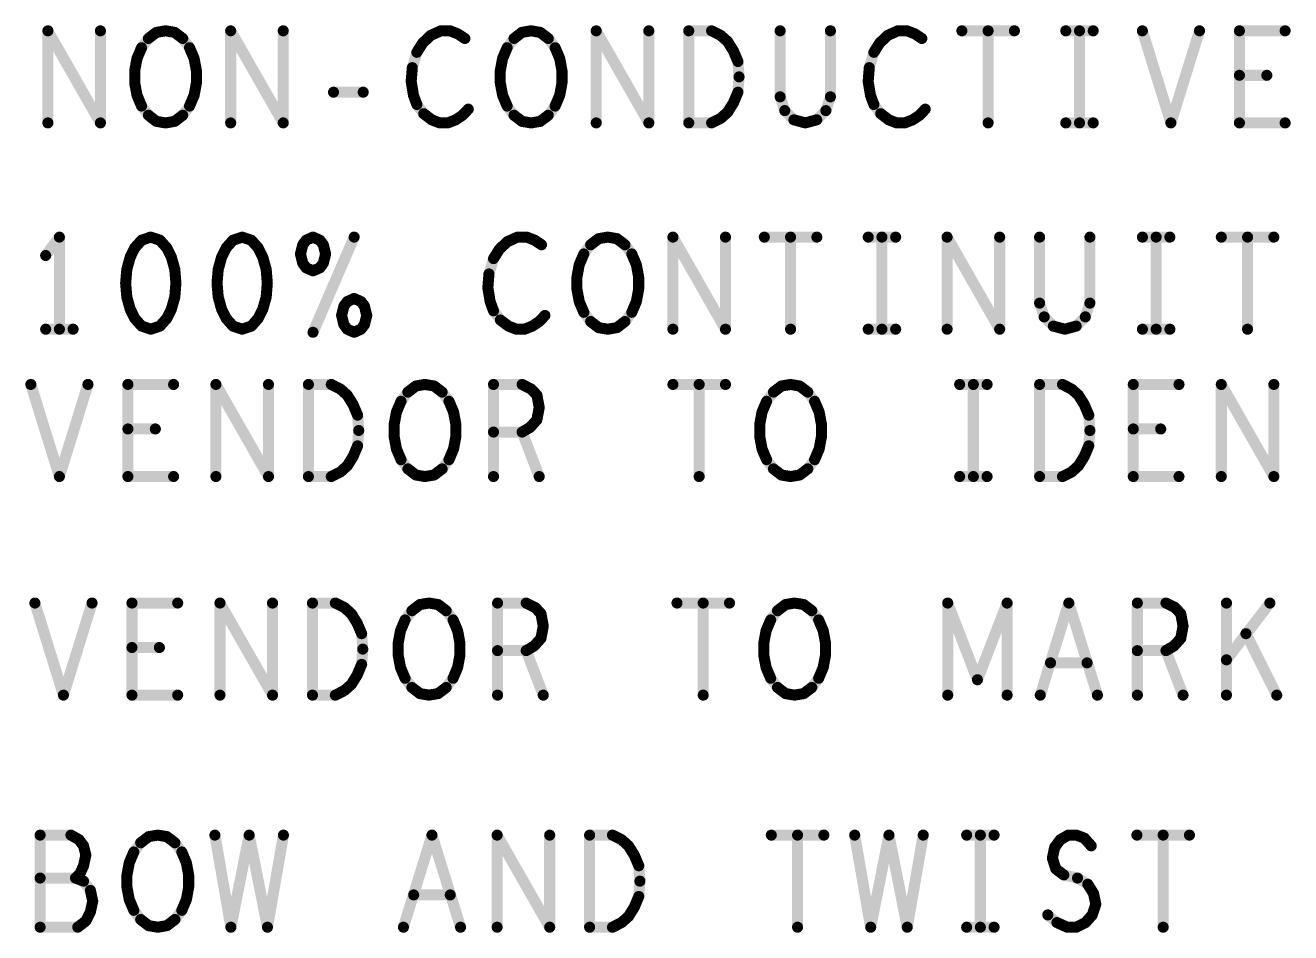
# Model space of a CAD drawing. Extents: x -14.2 to 19.9, y -5.2 to 16.9.
# Drawn here: x -11.518 to -9.802, y 12.008 to 13.239 of the extents above; entities that cross this region are included whole.
import ezdxf

# ---------------------------------------------------------------- set-up
doc = ezdxf.new("R2010")
doc.units = 0
doc.layers.get('0').update_dxf_attribs({"linetype": 'CONTINUOUS'})
doc.layers.add('FAB', color=2, linetype='CONTINUOUS')

# ---------------------------------------------------------------- blocks, each defined once
blk = doc.blocks.new('ROUND_105')
at = {"const_width": 0.0075}
blk.add_lwpolyline([(-0.00375, 0, 1), (0.00375, 0, 1)], format="xyb", close=True, dxfattribs=at)

msp = doc.modelspace()

# ---------------------------------------------------------------- linework, layer by layer
at = {"layer": 'FAB', "const_width": 0.015}
for points in [[(-11.4877, 13.1068), (-11.4877, 13.2318)], [(-11.4877, 13.2318), (-11.4164, 13.1068)], [(-11.4164, 13.1068), (-11.4164, 13.2318)], [(-11.3513, 13.2214), (-11.3405, 13.2297)], [(-11.3405, 13.2297), (-11.3281, 13.2318)], [(-11.3281, 13.2318), (-11.3157, 13.2297)], [(-11.3157, 13.2297), (-11.3048, 13.2214)], [(-11.2397, 13.1068), (-11.2397, 13.2318)], [(-11.2397, 13.2318), (-11.1684, 13.1068)], [(-11.1684, 13.1068), (-11.1684, 13.2318)], [(-10.9545, 13.2318), (-10.9685, 13.2255)], [(-10.9421, 13.2318), (-10.9545, 13.2318)], [(-10.9313, 13.2276), (-10.9421, 13.2318)], [(-10.8553, 13.2214), (-10.8445, 13.2297)], [(-10.8445, 13.2297), (-10.8321, 13.2318)], [(-10.8321, 13.2318), (-10.8197, 13.2297)], [(-10.8197, 13.2297), (-10.8088, 13.2214)], [(-10.7437, 13.1068), (-10.7437, 13.2318)], [(-10.7437, 13.2318), (-10.6724, 13.1068)], [(-10.6724, 13.1068), (-10.6724, 13.2318)], [(-10.6182, 13.1068), (-10.6182, 13.2318)], [(-10.6182, 13.2318), (-10.5872, 13.2318)], [(-10.5872, 13.2318), (-10.5748, 13.2255)], [(-10.4942, 13.2318), (-10.4942, 13.1422)], [(-10.426, 13.1422), (-10.426, 13.2318)], [(-10.3345, 13.2318), (-10.3485, 13.2255)], [(-10.3221, 13.2318), (-10.3345, 13.2318)], [(-10.3113, 13.2276), (-10.3221, 13.2318)], [(-10.2477, 13.2318), (-10.1764, 13.2318)], [(-10.2121, 13.2318), (-10.2121, 13.1068)], [(-10.1067, 13.2318), (-10.0695, 13.2318)], [(-10.0881, 13.2318), (-10.0881, 13.1068)], [(-10.0028, 13.2318), (-9.9641, 13.1068)], [(-9.9641, 13.1068), (-9.9253, 13.2318)], [(-9.8711, 13.1068), (-9.8711, 13.2318)], [(-9.8711, 13.2318), (-9.8091, 13.2318)], [(-11.3606, 13.2089), (-11.3513, 13.2214)], [(-11.3048, 13.2214), (-11.2955, 13.2089)], [(-10.9793, 13.2151), (-10.9871, 13.2026)], [(-10.9685, 13.2255), (-10.9793, 13.2151)], [(-10.922, 13.2214), (-10.9313, 13.2276)], [(-10.8646, 13.2089), (-10.8553, 13.2214)], [(-10.8088, 13.2214), (-10.7995, 13.2089)], [(-10.5748, 13.2255), (-10.5655, 13.2172)], [(-10.5655, 13.2172), (-10.5577, 13.2047)], [(-10.3593, 13.2151), (-10.3671, 13.2026)], [(-10.3485, 13.2255), (-10.3593, 13.2151)], [(-10.302, 13.2214), (-10.3113, 13.2276)], [(-11.3668, 13.1943), (-11.3606, 13.2089)], [(-11.2955, 13.2089), (-11.2893, 13.1943)], [(-10.9871, 13.2026), (-10.9933, 13.1818)], [(-10.8708, 13.1943), (-10.8646, 13.2089)], [(-10.7995, 13.2089), (-10.7933, 13.1943)], [(-10.5577, 13.2047), (-10.5515, 13.1901)], [(-10.3671, 13.2026), (-10.3733, 13.1818)], [(-11.3699, 13.1776), (-11.3668, 13.1943)], [(-11.3699, 13.161), (-11.3699, 13.1776)], [(-11.2893, 13.1943), (-11.2862, 13.1776)], [(-11.2862, 13.1776), (-11.2862, 13.161)], [(-10.9933, 13.1818), (-10.9948, 13.163)], [(-10.8739, 13.1776), (-10.8708, 13.1943)], [(-10.8739, 13.161), (-10.8739, 13.1776)], [(-10.7933, 13.1943), (-10.7902, 13.1776)], [(-10.7902, 13.1776), (-10.7902, 13.161)], [(-10.5515, 13.1901), (-10.55, 13.1693)], [(-10.3733, 13.1818), (-10.3748, 13.163)], [(-11.3668, 13.1443), (-11.3699, 13.161)], [(-11.2862, 13.161), (-11.2893, 13.1443)], [(-10.9948, 13.163), (-10.9917, 13.1443)], [(-10.8708, 13.1443), (-10.8739, 13.161)], [(-10.7902, 13.161), (-10.7933, 13.1443)], [(-10.55, 13.1693), (-10.5515, 13.1485)], [(-10.3748, 13.163), (-10.3717, 13.1443)], [(-9.8339, 13.1714), (-9.8711, 13.1714)], [(-11.3606, 13.1297), (-11.3668, 13.1443)], [(-11.2893, 13.1443), (-11.2955, 13.1297)], [(-11.1002, 13.1485), (-11.0599, 13.1485)], [(-10.9917, 13.1443), (-10.9871, 13.1318)], [(-10.8646, 13.1297), (-10.8708, 13.1443)], [(-10.7933, 13.1443), (-10.7995, 13.1297)], [(-10.5515, 13.1485), (-10.5577, 13.1339)], [(-10.3717, 13.1443), (-10.3671, 13.1318)], [(-11.3513, 13.1172), (-11.3606, 13.1297)], [(-11.2955, 13.1297), (-11.3048, 13.1172)], [(-10.9871, 13.1318), (-10.9778, 13.1193)], [(-10.8553, 13.1172), (-10.8646, 13.1297)], [(-10.7995, 13.1297), (-10.8088, 13.1172)], [(-10.5577, 13.1339), (-10.5655, 13.1214)], [(-10.4942, 13.1422), (-10.488, 13.1235)], [(-10.4322, 13.1235), (-10.426, 13.1422)], [(-10.3671, 13.1318), (-10.3578, 13.1193)], [(-11.3405, 13.1089), (-11.3513, 13.1172)], [(-11.3281, 13.1068), (-11.3405, 13.1089)], [(-11.3157, 13.1089), (-11.3281, 13.1068)], [(-11.3048, 13.1172), (-11.3157, 13.1089)], [(-10.9778, 13.1193), (-10.9669, 13.111)], [(-10.9669, 13.111), (-10.9561, 13.1068)], [(-10.9452, 13.1068), (-10.9344, 13.111)], [(-10.9344, 13.111), (-10.9251, 13.1172)], [(-10.9251, 13.1172), (-10.9173, 13.1255)], [(-10.8445, 13.1089), (-10.8553, 13.1172)], [(-10.8321, 13.1068), (-10.8445, 13.1089)], [(-10.8197, 13.1089), (-10.8321, 13.1068)], [(-10.8088, 13.1172), (-10.8197, 13.1089)], [(-10.5748, 13.113), (-10.5872, 13.1068)], [(-10.5655, 13.1214), (-10.5748, 13.113)], [(-10.488, 13.1235), (-10.4756, 13.111)], [(-10.4756, 13.111), (-10.4601, 13.1068)], [(-10.4601, 13.1068), (-10.4446, 13.111)], [(-10.4446, 13.111), (-10.4322, 13.1235)], [(-10.3578, 13.1193), (-10.3469, 13.111)], [(-10.3469, 13.111), (-10.3361, 13.1068)], [(-10.3252, 13.1068), (-10.3144, 13.111)], [(-10.3144, 13.111), (-10.3051, 13.1172)], [(-10.3051, 13.1172), (-10.2973, 13.1255)], [(-10.9561, 13.1068), (-10.9452, 13.1068)], [(-10.5872, 13.1068), (-10.6182, 13.1068)], [(-10.3361, 13.1068), (-10.3252, 13.1068)], [(-10.1067, 13.1068), (-10.0695, 13.1068)], [(-9.8091, 13.1068), (-9.8711, 13.1068)], [(-11.4721, 12.9518), (-11.4907, 12.9268)], [(-11.4721, 12.8268), (-11.4721, 12.9518)], [(-11.3698, 12.9372), (-11.376, 12.9247)], [(-11.3605, 12.9476), (-11.3698, 12.9372)], [(-11.3481, 12.9518), (-11.3605, 12.9476)], [(-11.3357, 12.9476), (-11.3481, 12.9518)], [(-11.3264, 12.9372), (-11.3357, 12.9476)], [(-11.3202, 12.9247), (-11.3264, 12.9372)], [(-11.2458, 12.9372), (-11.252, 12.9247)], [(-11.2365, 12.9476), (-11.2458, 12.9372)], [(-11.2241, 12.9518), (-11.2365, 12.9476)], [(-11.2117, 12.9476), (-11.2241, 12.9518)], [(-11.2024, 12.9372), (-11.2117, 12.9476)], [(-11.1962, 12.9247), (-11.2024, 12.9372)], [(-11.1419, 12.9414), (-11.145, 12.9289)], [(-11.1373, 12.9476), (-11.1419, 12.9414)], [(-11.128, 12.9518), (-11.1373, 12.9476)], [(-11.128, 12.8226), (-11.0722, 12.9518)], [(-11.1187, 12.9476), (-11.128, 12.9518)], [(-11.114, 12.9414), (-11.1187, 12.9476)], [(-11.1109, 12.9289), (-11.114, 12.9414)], [(-10.8645, 12.9455), (-10.8753, 12.9351)], [(-10.8505, 12.9518), (-10.8645, 12.9455)], [(-10.8381, 12.9518), (-10.8505, 12.9518)], [(-10.8273, 12.9476), (-10.8381, 12.9518)], [(-10.818, 12.9414), (-10.8273, 12.9476)], [(-10.7606, 12.9289), (-10.7513, 12.9414)], [(-10.7513, 12.9414), (-10.7405, 12.9497)], [(-10.7405, 12.9497), (-10.7281, 12.9518)], [(-10.7281, 12.9518), (-10.7157, 12.9497)], [(-10.7157, 12.9497), (-10.7048, 12.9414)], [(-10.7048, 12.9414), (-10.6955, 12.9289)], [(-10.6397, 12.8268), (-10.6397, 12.9518)], [(-10.6397, 12.9518), (-10.5684, 12.8268)], [(-10.5684, 12.8268), (-10.5684, 12.9518)], [(-10.5157, 12.9518), (-10.4444, 12.9518)], [(-10.4801, 12.9518), (-10.4801, 12.8268)], [(-10.3747, 12.9518), (-10.3375, 12.9518)], [(-10.3561, 12.9518), (-10.3561, 12.8268)], [(-10.2677, 12.8268), (-10.2677, 12.9518)], [(-10.2677, 12.9518), (-10.1964, 12.8268)], [(-10.1964, 12.8268), (-10.1964, 12.9518)], [(-10.1422, 12.9518), (-10.1422, 12.8622)], [(-10.074, 12.8622), (-10.074, 12.9518)], [(-10.0027, 12.9518), (-9.9655, 12.9518)], [(-9.9841, 12.9518), (-9.9841, 12.8268)], [(-9.8957, 12.9518), (-9.8244, 12.9518)], [(-9.8601, 12.9518), (-9.8601, 12.8268)], [(-11.376, 12.9247), (-11.3806, 12.908)], [(-11.3155, 12.908), (-11.3202, 12.9247)], [(-11.252, 12.9247), (-11.2566, 12.908)], [(-11.1915, 12.908), (-11.1962, 12.9247)], [(-11.145, 12.9289), (-11.1419, 12.9164)], [(-11.114, 12.9164), (-11.1109, 12.9289)], [(-10.8831, 12.9226), (-10.8893, 12.9018)], [(-10.8753, 12.9351), (-10.8831, 12.9226)], [(-10.7668, 12.9143), (-10.7606, 12.9289)], [(-10.6955, 12.9289), (-10.6893, 12.9143)], [(-11.3806, 12.908), (-11.3822, 12.8893)], [(-11.314, 12.8893), (-11.3155, 12.908)], [(-11.2566, 12.908), (-11.2582, 12.8893)], [(-11.19, 12.8893), (-11.1915, 12.908)], [(-11.1419, 12.9164), (-11.1373, 12.9101)], [(-11.1373, 12.9101), (-11.128, 12.906)], [(-11.128, 12.906), (-11.1187, 12.9101)], [(-11.1187, 12.9101), (-11.114, 12.9164)], [(-10.7699, 12.8976), (-10.7668, 12.9143)], [(-10.6893, 12.9143), (-10.6862, 12.8976)], [(-11.3822, 12.8893), (-11.3806, 12.8705)], [(-11.3155, 12.8705), (-11.314, 12.8893)], [(-11.2582, 12.8893), (-11.2566, 12.8705)], [(-11.1915, 12.8705), (-11.19, 12.8893)], [(-10.8893, 12.9018), (-10.8908, 12.883)], [(-10.7699, 12.881), (-10.7699, 12.8976)], [(-10.6862, 12.8976), (-10.6862, 12.881)], [(-11.3806, 12.8705), (-11.376, 12.8539)], [(-11.3202, 12.8539), (-11.3155, 12.8705)], [(-11.2566, 12.8705), (-11.252, 12.8539)], [(-11.1962, 12.8539), (-11.1915, 12.8705)], [(-11.0722, 12.8685), (-11.0815, 12.8643)], [(-11.0629, 12.8643), (-11.0722, 12.8685)], [(-10.8908, 12.883), (-10.8877, 12.8643)], [(-10.7668, 12.8643), (-10.7699, 12.881)], [(-10.6862, 12.881), (-10.6893, 12.8643)], [(-11.376, 12.8539), (-11.3698, 12.8414)], [(-11.3264, 12.8414), (-11.3202, 12.8539)], [(-11.252, 12.8539), (-11.2458, 12.8414)], [(-11.2024, 12.8414), (-11.1962, 12.8539)], [(-11.0861, 12.8581), (-11.0892, 12.8455)], [(-11.0815, 12.8643), (-11.0861, 12.8581)], [(-11.0582, 12.8581), (-11.0629, 12.8643)], [(-11.0551, 12.8455), (-11.0582, 12.8581)], [(-10.8877, 12.8643), (-10.8831, 12.8518)], [(-10.8831, 12.8518), (-10.8738, 12.8393)], [(-10.7606, 12.8497), (-10.7668, 12.8643)], [(-10.6893, 12.8643), (-10.6955, 12.8497)], [(-10.1422, 12.8622), (-10.136, 12.8435)], [(-10.0802, 12.8435), (-10.074, 12.8622)], [(-11.3698, 12.8414), (-11.3605, 12.831)], [(-11.3357, 12.831), (-11.3264, 12.8414)], [(-11.2458, 12.8414), (-11.2365, 12.831)], [(-11.2117, 12.831), (-11.2024, 12.8414)], [(-11.0892, 12.8455), (-11.0861, 12.833)], [(-11.0582, 12.833), (-11.0551, 12.8455)], [(-10.8738, 12.8393), (-10.8629, 12.831)], [(-10.8304, 12.831), (-10.8211, 12.8372)], [(-10.8211, 12.8372), (-10.8133, 12.8455)], [(-10.7513, 12.8372), (-10.7606, 12.8497)], [(-10.7405, 12.8289), (-10.7513, 12.8372)], [(-10.7048, 12.8372), (-10.7157, 12.8289)], [(-10.6955, 12.8497), (-10.7048, 12.8372)], [(-10.136, 12.8435), (-10.1236, 12.831)], [(-10.0926, 12.831), (-10.0802, 12.8435)], [(-11.4907, 12.8268), (-11.4535, 12.8268)], [(-11.3605, 12.831), (-11.3481, 12.8268)], [(-11.3481, 12.8268), (-11.3357, 12.831)], [(-11.2365, 12.831), (-11.2241, 12.8268)], [(-11.2241, 12.8268), (-11.2117, 12.831)], [(-11.0861, 12.833), (-11.0815, 12.8268)], [(-11.0815, 12.8268), (-11.0722, 12.8226)], [(-11.0722, 12.8226), (-11.0629, 12.8268)], [(-11.0629, 12.8268), (-11.0582, 12.833)], [(-10.8629, 12.831), (-10.8521, 12.8268)], [(-10.8521, 12.8268), (-10.8412, 12.8268)], [(-10.8412, 12.8268), (-10.8304, 12.831)], [(-10.7281, 12.8268), (-10.7405, 12.8289)], [(-10.7157, 12.8289), (-10.7281, 12.8268)], [(-10.3747, 12.8268), (-10.3375, 12.8268)], [(-10.1236, 12.831), (-10.1081, 12.8268)], [(-10.1081, 12.8268), (-10.0926, 12.831)], [(-10.0027, 12.8268), (-9.9655, 12.8268)], [(-11.5108, 12.7518), (-11.4721, 12.6268)], [(-11.4721, 12.6268), (-11.4333, 12.7518)], [(-11.3791, 12.6268), (-11.3791, 12.7518)], [(-11.3791, 12.7518), (-11.3171, 12.7518)], [(-11.2597, 12.6268), (-11.2597, 12.7518)], [(-11.2597, 12.7518), (-11.1884, 12.6268)], [(-11.1884, 12.6268), (-11.1884, 12.7518)], [(-11.1342, 12.6268), (-11.1342, 12.7518)], [(-11.1342, 12.7518), (-11.1032, 12.7518)], [(-11.1032, 12.7518), (-11.0908, 12.7455)], [(-10.9993, 12.7414), (-10.9885, 12.7497)], [(-10.9885, 12.7497), (-10.9761, 12.7518)], [(-10.9761, 12.7518), (-10.9637, 12.7497)], [(-10.9637, 12.7497), (-10.9528, 12.7414)], [(-10.8831, 12.6268), (-10.8831, 12.7518)], [(-10.8831, 12.7518), (-10.8443, 12.7518)], [(-10.8443, 12.7518), (-10.8319, 12.7455)], [(-10.6397, 12.7518), (-10.5684, 12.7518)], [(-10.6041, 12.7518), (-10.6041, 12.6268)], [(-10.5033, 12.7414), (-10.4925, 12.7497)], [(-10.4925, 12.7497), (-10.4801, 12.7518)], [(-10.4801, 12.7518), (-10.4677, 12.7497)], [(-10.4677, 12.7497), (-10.4568, 12.7414)], [(-10.2507, 12.7518), (-10.2135, 12.7518)], [(-10.2321, 12.7518), (-10.2321, 12.6268)], [(-10.1422, 12.6268), (-10.1422, 12.7518)], [(-10.1422, 12.7518), (-10.1112, 12.7518)], [(-10.1112, 12.7518), (-10.0988, 12.7455)], [(-10.0151, 12.6268), (-10.0151, 12.7518)], [(-10.0151, 12.7518), (-9.9531, 12.7518)], [(-9.8957, 12.6268), (-9.8957, 12.7518)], [(-9.8957, 12.7518), (-9.8244, 12.6268)], [(-9.8244, 12.6268), (-9.8244, 12.7518)], [(-11.0908, 12.7455), (-11.0815, 12.7372)], [(-11.0815, 12.7372), (-11.0737, 12.7247)], [(-11.0086, 12.7289), (-10.9993, 12.7414)], [(-10.9528, 12.7414), (-10.9435, 12.7289)], [(-10.8319, 12.7455), (-10.8242, 12.7372)], [(-10.8242, 12.7372), (-10.8211, 12.7205)], [(-10.5126, 12.7289), (-10.5033, 12.7414)], [(-10.4568, 12.7414), (-10.4475, 12.7289)], [(-10.0988, 12.7455), (-10.0895, 12.7372)], [(-10.0895, 12.7372), (-10.0817, 12.7247)], [(-11.0737, 12.7247), (-11.0675, 12.7101)], [(-11.0179, 12.6976), (-11.0148, 12.7143)], [(-11.0148, 12.7143), (-11.0086, 12.7289)], [(-10.9435, 12.7289), (-10.9373, 12.7143)], [(-10.9373, 12.7143), (-10.9342, 12.6976)], [(-10.8211, 12.7205), (-10.8242, 12.7039)], [(-10.5219, 12.6976), (-10.5188, 12.7143)], [(-10.5188, 12.7143), (-10.5126, 12.7289)], [(-10.4475, 12.7289), (-10.4413, 12.7143)], [(-10.4413, 12.7143), (-10.4382, 12.6976)], [(-10.0817, 12.7247), (-10.0755, 12.7101)], [(-11.0675, 12.7101), (-11.066, 12.6893)], [(-11.0179, 12.681), (-11.0179, 12.6976)], [(-10.9342, 12.6976), (-10.9342, 12.681)], [(-10.8242, 12.7039), (-10.8335, 12.6935)], [(-10.5219, 12.681), (-10.5219, 12.6976)], [(-10.4382, 12.6976), (-10.4382, 12.681)], [(-10.0755, 12.7101), (-10.074, 12.6893)], [(-11.3419, 12.6914), (-11.3791, 12.6914)], [(-11.066, 12.6893), (-11.0675, 12.6685)], [(-11.0148, 12.6643), (-11.0179, 12.681)], [(-10.9342, 12.681), (-10.9373, 12.6643)], [(-10.8443, 12.6872), (-10.8831, 12.6872)], [(-10.8335, 12.6935), (-10.8443, 12.6872)], [(-10.8443, 12.6872), (-10.8211, 12.6268)], [(-10.5188, 12.6643), (-10.5219, 12.681)], [(-10.4382, 12.681), (-10.4413, 12.6643)], [(-10.074, 12.6893), (-10.0755, 12.6685)], [(-9.9779, 12.6914), (-10.0151, 12.6914)], [(-11.0675, 12.6685), (-11.0737, 12.6539)], [(-11.0086, 12.6497), (-11.0148, 12.6643)], [(-10.9373, 12.6643), (-10.9435, 12.6497)], [(-10.5126, 12.6497), (-10.5188, 12.6643)], [(-10.4413, 12.6643), (-10.4475, 12.6497)], [(-10.0755, 12.6685), (-10.0817, 12.6539)], [(-11.0737, 12.6539), (-11.0815, 12.6414)], [(-10.9993, 12.6372), (-11.0086, 12.6497)], [(-10.9435, 12.6497), (-10.9528, 12.6372)], [(-10.5033, 12.6372), (-10.5126, 12.6497)], [(-10.4475, 12.6497), (-10.4568, 12.6372)], [(-10.0817, 12.6539), (-10.0895, 12.6414)], [(-11.0908, 12.633), (-11.1032, 12.6268)], [(-11.0815, 12.6414), (-11.0908, 12.633)], [(-10.9885, 12.6289), (-10.9993, 12.6372)], [(-10.9761, 12.6268), (-10.9885, 12.6289)], [(-10.9637, 12.6289), (-10.9761, 12.6268)], [(-10.9528, 12.6372), (-10.9637, 12.6289)], [(-10.4925, 12.6289), (-10.5033, 12.6372)], [(-10.4801, 12.6268), (-10.4925, 12.6289)], [(-10.4677, 12.6289), (-10.4801, 12.6268)], [(-10.4568, 12.6372), (-10.4677, 12.6289)], [(-10.0988, 12.633), (-10.1112, 12.6268)], [(-10.0895, 12.6414), (-10.0988, 12.633)], [(-11.3171, 12.6268), (-11.3791, 12.6268)], [(-11.1032, 12.6268), (-11.1342, 12.6268)], [(-10.2507, 12.6268), (-10.2135, 12.6268)], [(-10.1112, 12.6268), (-10.1422, 12.6268)], [(-9.9531, 12.6268), (-10.0151, 12.6268)], [(-11.5053, 12.4551), (-11.4666, 12.3301)], [(-11.4666, 12.3301), (-11.4278, 12.4551)], [(-11.3736, 12.3301), (-11.3736, 12.4551)], [(-11.3736, 12.4551), (-11.3116, 12.4551)], [(-11.2542, 12.3301), (-11.2542, 12.4551)], [(-11.2542, 12.4551), (-11.1829, 12.3301)], [(-11.1829, 12.3301), (-11.1829, 12.4551)], [(-11.1287, 12.3301), (-11.1287, 12.4551)], [(-11.1287, 12.4551), (-11.0977, 12.4551)], [(-11.0977, 12.4551), (-11.0853, 12.4489)], [(-11.0853, 12.4489), (-11.076, 12.4405)], [(-11.076, 12.4405), (-11.0682, 12.428)], [(-11.0031, 12.4322), (-10.9938, 12.4447)], [(-10.9938, 12.4447), (-10.983, 12.453)], [(-10.983, 12.453), (-10.9706, 12.4551)], [(-10.9706, 12.4551), (-10.9582, 12.453)], [(-10.9582, 12.453), (-10.9473, 12.4447)], [(-10.9473, 12.4447), (-10.938, 12.4322)], [(-10.8776, 12.3301), (-10.8776, 12.4551)], [(-10.8776, 12.4551), (-10.8388, 12.4551)], [(-10.8388, 12.4551), (-10.8264, 12.4489)], [(-10.8264, 12.4489), (-10.8187, 12.4405)], [(-10.8187, 12.4405), (-10.8156, 12.4239)], [(-10.6342, 12.4551), (-10.5629, 12.4551)], [(-10.5986, 12.4551), (-10.5986, 12.3301)], [(-10.5071, 12.4322), (-10.4978, 12.4447)], [(-10.4978, 12.4447), (-10.487, 12.453)], [(-10.487, 12.453), (-10.4746, 12.4551)], [(-10.4746, 12.4551), (-10.4622, 12.453)], [(-10.4622, 12.453), (-10.4513, 12.4447)], [(-10.4513, 12.4447), (-10.442, 12.4322)], [(-10.2669, 12.3301), (-10.2669, 12.4551)], [(-10.2669, 12.4551), (-10.2266, 12.351)], [(-10.2266, 12.351), (-10.1863, 12.4551)], [(-10.1863, 12.4551), (-10.1863, 12.3301)], [(-10.1413, 12.3301), (-10.1026, 12.4551)], [(-10.1026, 12.4551), (-10.0638, 12.3301)], [(-10.0096, 12.3301), (-10.0096, 12.4551)], [(-10.0096, 12.4551), (-9.9708, 12.4551)], [(-9.9708, 12.4551), (-9.9584, 12.4489)], [(-9.9584, 12.4489), (-9.9507, 12.4405)], [(-9.9507, 12.4405), (-9.9476, 12.4239)], [(-9.8887, 12.3301), (-9.8887, 12.4551)], [(-9.8298, 12.4551), (-9.8887, 12.378)], [(-11.0682, 12.428), (-11.062, 12.4135)], [(-11.0093, 12.4176), (-11.0031, 12.4322)], [(-10.938, 12.4322), (-10.9318, 12.4176)], [(-10.8156, 12.4239), (-10.8187, 12.4072)], [(-10.5133, 12.4176), (-10.5071, 12.4322)], [(-10.442, 12.4322), (-10.4358, 12.4176)], [(-9.9476, 12.4239), (-9.9507, 12.4072)], [(-11.062, 12.4135), (-11.0605, 12.3926)], [(-11.0124, 12.401), (-11.0093, 12.4176)], [(-10.9318, 12.4176), (-10.9287, 12.401)], [(-10.8187, 12.4072), (-10.828, 12.3968)], [(-10.5164, 12.401), (-10.5133, 12.4176)], [(-10.4358, 12.4176), (-10.4327, 12.401)], [(-9.9507, 12.4072), (-9.96, 12.3968)], [(-9.8205, 12.3301), (-9.8623, 12.4135)], [(-11.3364, 12.3947), (-11.3736, 12.3947)], [(-11.0605, 12.3926), (-11.062, 12.3718)], [(-11.0124, 12.3843), (-11.0124, 12.401)], [(-10.9287, 12.401), (-10.9287, 12.3843)], [(-10.8388, 12.3905), (-10.8776, 12.3905)], [(-10.828, 12.3968), (-10.8388, 12.3905)], [(-10.8388, 12.3905), (-10.8156, 12.3301)], [(-10.5164, 12.3843), (-10.5164, 12.401)], [(-10.4327, 12.401), (-10.4327, 12.3843)], [(-9.9708, 12.3905), (-10.0096, 12.3905)], [(-9.96, 12.3968), (-9.9708, 12.3905)], [(-9.9708, 12.3905), (-9.9476, 12.3301)], [(-11.062, 12.3718), (-11.0682, 12.3572)], [(-11.0093, 12.3676), (-11.0124, 12.3843)], [(-10.9287, 12.3843), (-10.9318, 12.3676)], [(-10.5133, 12.3676), (-10.5164, 12.3843)], [(-10.4327, 12.3843), (-10.4358, 12.3676)], [(-10.0778, 12.3739), (-10.1274, 12.3739)], [(-11.0682, 12.3572), (-11.076, 12.3447)], [(-11.0031, 12.353), (-11.0093, 12.3676)], [(-10.9318, 12.3676), (-10.938, 12.353)], [(-10.5071, 12.353), (-10.5133, 12.3676)], [(-10.4358, 12.3676), (-10.442, 12.353)], [(-11.0853, 12.3364), (-11.0977, 12.3301)], [(-11.076, 12.3447), (-11.0853, 12.3364)], [(-10.9938, 12.3405), (-11.0031, 12.353)], [(-10.983, 12.3322), (-10.9938, 12.3405)], [(-10.9473, 12.3405), (-10.9582, 12.3322)], [(-10.938, 12.353), (-10.9473, 12.3405)], [(-10.4978, 12.3405), (-10.5071, 12.353)], [(-10.487, 12.3322), (-10.4978, 12.3405)], [(-10.4513, 12.3405), (-10.4622, 12.3322)], [(-10.442, 12.353), (-10.4513, 12.3405)], [(-11.3116, 12.3301), (-11.3736, 12.3301)], [(-11.0977, 12.3301), (-11.1287, 12.3301)], [(-10.9706, 12.3301), (-10.983, 12.3322)], [(-10.9582, 12.3322), (-10.9706, 12.3301)], [(-10.4746, 12.3301), (-10.487, 12.3322)], [(-10.4622, 12.3322), (-10.4746, 12.3301)], [(-11.4564, 12.1401), (-11.4982, 12.1401)], [(-11.4982, 12.1401), (-11.4982, 12.0151)], [(-11.4455, 12.1339), (-11.4564, 12.1401)], [(-11.4393, 12.1255), (-11.4455, 12.1339)], [(-11.3618, 12.1297), (-11.351, 12.138)], [(-11.351, 12.138), (-11.3386, 12.1401)], [(-11.3386, 12.1401), (-11.3262, 12.138)], [(-11.3262, 12.138), (-11.3153, 12.1297)], [(-11.2611, 12.1401), (-11.2394, 12.0151)], [(-11.2394, 12.0151), (-11.2146, 12.1401)], [(-11.2146, 12.1401), (-11.1898, 12.0151)], [(-11.1898, 12.0151), (-11.1681, 12.1401)], [(-11.0053, 12.0151), (-10.9666, 12.1401)], [(-10.9666, 12.1401), (-10.9278, 12.0151)], [(-10.8782, 12.0151), (-10.8782, 12.1401)], [(-10.8782, 12.1401), (-10.8069, 12.0151)], [(-10.8069, 12.0151), (-10.8069, 12.1401)], [(-10.7527, 12.0151), (-10.7527, 12.1401)], [(-10.7527, 12.1401), (-10.7217, 12.1401)], [(-10.7217, 12.1401), (-10.7093, 12.1339)], [(-10.7093, 12.1339), (-10.7, 12.1255)], [(-10.5062, 12.1401), (-10.4349, 12.1401)], [(-10.4706, 12.1401), (-10.4706, 12.0151)], [(-10.3931, 12.1401), (-10.3714, 12.0151)], [(-10.3714, 12.0151), (-10.3466, 12.1401)], [(-10.3466, 12.1401), (-10.3218, 12.0151)], [(-10.3218, 12.0151), (-10.3001, 12.1401)], [(-10.2412, 12.1401), (-10.204, 12.1401)], [(-10.2226, 12.1401), (-10.2226, 12.0151)], [(-10.1218, 12.1235), (-10.1141, 12.1339)], [(-10.1141, 12.1339), (-10.1032, 12.1401)], [(-10.1032, 12.1401), (-10.0924, 12.1401)], [(-10.0924, 12.1401), (-10.0815, 12.136)], [(-10.0815, 12.136), (-10.0722, 12.1255)], [(-10.0102, 12.1401), (-9.9389, 12.1401)], [(-9.9746, 12.1401), (-9.9746, 12.0151)], [(-11.4362, 12.113), (-11.4393, 12.1255)], [(-11.4393, 12.0985), (-11.4362, 12.113)], [(-11.3773, 12.1026), (-11.3711, 12.1172)], [(-11.3711, 12.1172), (-11.3618, 12.1297)], [(-11.3153, 12.1297), (-11.306, 12.1172)], [(-11.306, 12.1172), (-11.2998, 12.1026)], [(-10.7, 12.1255), (-10.6922, 12.113)], [(-10.6922, 12.113), (-10.686, 12.0985)], [(-10.1249, 12.1089), (-10.1218, 12.1235)], [(-11.444, 12.088), (-11.4393, 12.0985)], [(-11.3804, 12.086), (-11.3773, 12.1026)], [(-11.2998, 12.1026), (-11.2967, 12.086)], [(-10.686, 12.0985), (-10.6845, 12.0776)], [(-10.1203, 12.0943), (-10.1249, 12.1089)], [(-11.4502, 12.0818), (-11.4982, 12.0818)], [(-11.4502, 12.0818), (-11.444, 12.088)], [(-11.4393, 12.0776), (-11.4502, 12.0818)], [(-11.3804, 12.0693), (-11.3804, 12.086)], [(-11.2967, 12.086), (-11.2967, 12.0693)], [(-10.1094, 12.086), (-10.1203, 12.0943)], [(-10.0908, 12.0818), (-10.1094, 12.086)], [(-10.0769, 12.0735), (-10.0908, 12.0818)], [(-11.43, 12.0651), (-11.4393, 12.0776)], [(-11.4269, 12.0505), (-11.43, 12.0651)], [(-11.3773, 12.0526), (-11.3804, 12.0693)], [(-11.2967, 12.0693), (-11.2998, 12.0526)], [(-10.6845, 12.0776), (-10.686, 12.0568)], [(-10.0691, 12.061), (-10.0769, 12.0735)], [(-11.43, 12.036), (-11.4269, 12.0505)], [(-11.3711, 12.038), (-11.3773, 12.0526)], [(-11.2998, 12.0526), (-11.306, 12.038)], [(-10.9418, 12.0589), (-10.9914, 12.0589)], [(-10.686, 12.0568), (-10.6922, 12.0422)], [(-10.0707, 12.0318), (-10.066, 12.0464)], [(-10.066, 12.0464), (-10.0691, 12.061)], [(-11.4362, 12.0235), (-11.43, 12.036)], [(-11.3618, 12.0255), (-11.3711, 12.038)], [(-11.306, 12.038), (-11.3153, 12.0255)], [(-10.7, 12.0297), (-10.7093, 12.0214)], [(-10.6922, 12.0422), (-10.7, 12.0297)], [(-10.1311, 12.0318), (-10.1187, 12.0214)], [(-10.08, 12.0214), (-10.0707, 12.0318)], [(-11.4982, 12.0151), (-11.4471, 12.0151)], [(-11.4471, 12.0151), (-11.4362, 12.0235)], [(-11.351, 12.0172), (-11.3618, 12.0255)], [(-11.3386, 12.0151), (-11.351, 12.0172)], [(-11.3262, 12.0172), (-11.3386, 12.0151)], [(-11.3153, 12.0255), (-11.3262, 12.0172)], [(-10.7217, 12.0151), (-10.7527, 12.0151)], [(-10.7093, 12.0214), (-10.7217, 12.0151)], [(-10.2412, 12.0151), (-10.204, 12.0151)], [(-10.1187, 12.0214), (-10.1048, 12.0151)], [(-10.1048, 12.0151), (-10.0924, 12.0151)], [(-10.0924, 12.0151), (-10.08, 12.0214)]]:
    msp.add_lwpolyline(points, dxfattribs=at)

# ---------------------------------------------------------------- block references
at = {"layer": 'FAB'}
for p in [(-11.4877, 13.2318), (-11.4877, 13.2318), (-11.4164, 13.2318), (-11.3405, 13.2297), (-11.3405, 13.2297), (-11.3281, 13.2318), (-11.3281, 13.2318), (-11.3157, 13.2297), (-11.3157, 13.2297), (-11.2397, 13.2318), (-11.2397, 13.2318), (-11.1684, 13.2318), (-10.9545, 13.2318), (-10.9545, 13.2318), (-10.9421, 13.2318), (-10.9421, 13.2318), (-10.8445, 13.2297), (-10.8445, 13.2297), (-10.8321, 13.2318), (-10.8321, 13.2318), (-10.8197, 13.2297), (-10.8197, 13.2297), (-10.7437, 13.2318), (-10.7437, 13.2318), (-10.6724, 13.2318), (-10.6182, 13.2318), (-10.6182, 13.2318), (-10.5872, 13.2318), (-10.5872, 13.2318), (-10.4942, 13.2318), (-10.426, 13.2318), (-10.3345, 13.2318), (-10.3345, 13.2318), (-10.3221, 13.2318), (-10.3221, 13.2318), (-10.2477, 13.2318), (-10.2121, 13.2318), (-10.1764, 13.2318), (-10.1067, 13.2318), (-10.0881, 13.2318), (-10.0695, 13.2318), (-10.0028, 13.2318), (-9.9253, 13.2318), (-9.8711, 13.2318), (-9.8711, 13.2318), (-9.8091, 13.2318), (-11.3513, 13.2214), (-11.3513, 13.2214), (-11.3048, 13.2214), (-11.3048, 13.2214), (-10.9793, 13.2151), (-10.9793, 13.2151), (-10.9685, 13.2255), (-10.9685, 13.2255), (-10.9313, 13.2276), (-10.9313, 13.2276), (-10.922, 13.2214), (-10.8553, 13.2214), (-10.8553, 13.2214), (-10.8088, 13.2214), (-10.8088, 13.2214), (-10.5748, 13.2255), (-10.5748, 13.2255), (-10.5655, 13.2172), (-10.5655, 13.2172), (-10.3593, 13.2151), (-10.3593, 13.2151), (-10.3485, 13.2255), (-10.3485, 13.2255), (-10.3113, 13.2276), (-10.3113, 13.2276), (-10.302, 13.2214), (-11.3606, 13.2089), (-11.3606, 13.2089), (-11.2955, 13.2089), (-11.2955, 13.2089), (-10.9871, 13.2026), (-10.9871, 13.2026), (-10.8646, 13.2089), (-10.8646, 13.2089), (-10.7995, 13.2089), (-10.7995, 13.2089), (-10.5577, 13.2047), (-10.5577, 13.2047), (-10.3671, 13.2026), (-10.3671, 13.2026), (-11.3699, 13.1776), (-11.3699, 13.1776), (-11.3668, 13.1943), (-11.3668, 13.1943), (-11.2893, 13.1943), (-11.2893, 13.1943), (-11.2862, 13.1776), (-11.2862, 13.1776), (-10.9933, 13.1818), (-10.9933, 13.1818), (-10.8739, 13.1776), (-10.8739, 13.1776), (-10.8708, 13.1943), (-10.8708, 13.1943), (-10.7933, 13.1943), (-10.7933, 13.1943), (-10.7902, 13.1776), (-10.7902, 13.1776), (-10.5515, 13.1901), (-10.5515, 13.1901), (-10.3733, 13.1818), (-10.3733, 13.1818), (-11.3699, 13.161), (-11.3699, 13.161), (-11.2862, 13.161), (-11.2862, 13.161), (-10.9948, 13.163), (-10.9948, 13.163), (-10.8739, 13.161), (-10.8739, 13.161), (-10.7902, 13.161), (-10.7902, 13.161), (-10.55, 13.1693), (-10.55, 13.1693), (-10.3748, 13.163), (-10.3748, 13.163), (-9.8711, 13.1714), (-9.8339, 13.1714), (-11.3668, 13.1443), (-11.3668, 13.1443), (-11.2893, 13.1443), (-11.2893, 13.1443), (-11.1002, 13.1485), (-11.0599, 13.1485), (-10.9917, 13.1443), (-10.9917, 13.1443), (-10.8708, 13.1443), (-10.8708, 13.1443), (-10.7933, 13.1443), (-10.7933, 13.1443), (-10.5515, 13.1485), (-10.5515, 13.1485), (-10.3717, 13.1443), (-10.3717, 13.1443), (-11.3606, 13.1297), (-11.3606, 13.1297), (-11.2955, 13.1297), (-11.2955, 13.1297), (-10.9871, 13.1318), (-10.9871, 13.1318), (-10.8646, 13.1297), (-10.8646, 13.1297), (-10.7995, 13.1297), (-10.7995, 13.1297), (-10.5577, 13.1339), (-10.5577, 13.1339), (-10.4942, 13.1422), (-10.4942, 13.1422), (-10.426, 13.1422), (-10.426, 13.1422), (-10.3671, 13.1318), (-10.3671, 13.1318), (-11.3513, 13.1172), (-11.3513, 13.1172), (-11.3405, 13.1089), (-11.3405, 13.1089), (-11.3157, 13.1089), (-11.3157, 13.1089), (-11.3048, 13.1172), (-11.3048, 13.1172), (-10.9778, 13.1193), (-10.9778, 13.1193), (-10.9669, 13.111), (-10.9669, 13.111), (-10.9344, 13.111), (-10.9344, 13.111), (-10.9251, 13.1172), (-10.9251, 13.1172), (-10.9173, 13.1255), (-10.8553, 13.1172), (-10.8553, 13.1172), (-10.8445, 13.1089), (-10.8445, 13.1089), (-10.8197, 13.1089), (-10.8197, 13.1089), (-10.8088, 13.1172), (-10.8088, 13.1172), (-10.5748, 13.113), (-10.5748, 13.113), (-10.5655, 13.1214), (-10.5655, 13.1214), (-10.488, 13.1235), (-10.488, 13.1235), (-10.4756, 13.111), (-10.4756, 13.111), (-10.4446, 13.111), (-10.4446, 13.111), (-10.4322, 13.1235), (-10.4322, 13.1235), (-10.3578, 13.1193), (-10.3578, 13.1193), (-10.3469, 13.111), (-10.3469, 13.111), (-10.3144, 13.111), (-10.3144, 13.111), (-10.3051, 13.1172), (-10.3051, 13.1172), (-10.2973, 13.1255), (-11.4877, 13.1068), (-11.4164, 13.1068), (-11.4164, 13.1068), (-11.3281, 13.1068), (-11.3281, 13.1068), (-11.2397, 13.1068), (-11.1684, 13.1068), (-11.1684, 13.1068), (-10.9561, 13.1068), (-10.9561, 13.1068), (-10.9452, 13.1068), (-10.9452, 13.1068), (-10.8321, 13.1068), (-10.8321, 13.1068), (-10.7437, 13.1068), (-10.6724, 13.1068), (-10.6724, 13.1068), (-10.6182, 13.1068), (-10.6182, 13.1068), (-10.5872, 13.1068), (-10.5872, 13.1068), (-10.4601, 13.1068), (-10.4601, 13.1068), (-10.3361, 13.1068), (-10.3361, 13.1068), (-10.3252, 13.1068), (-10.3252, 13.1068), (-10.2121, 13.1068), (-10.1067, 13.1068), (-10.0881, 13.1068), (-10.0695, 13.1068), (-9.9641, 13.1068), (-9.9641, 13.1068), (-9.8711, 13.1068), (-9.8711, 13.1068), (-9.8091, 13.1068), (-11.4721, 12.9518), (-11.4721, 12.9518), (-11.3698, 12.9372), (-11.3698, 12.9372), (-11.3605, 12.9476), (-11.3605, 12.9476), (-11.3481, 12.9518), (-11.3481, 12.9518), (-11.3357, 12.9476), (-11.3357, 12.9476), (-11.3264, 12.9372), (-11.3264, 12.9372), (-11.2458, 12.9372), (-11.2458, 12.9372), (-11.2365, 12.9476), (-11.2365, 12.9476), (-11.2241, 12.9518), (-11.2241, 12.9518), (-11.2117, 12.9476), (-11.2117, 12.9476), (-11.2024, 12.9372), (-11.2024, 12.9372), (-11.1419, 12.9414), (-11.1419, 12.9414), (-11.1373, 12.9476), (-11.1373, 12.9476), (-11.128, 12.9518), (-11.128, 12.9518), (-11.1187, 12.9476), (-11.1187, 12.9476), (-11.114, 12.9414), (-11.114, 12.9414), (-11.0722, 12.9518), (-10.8645, 12.9455), (-10.8645, 12.9455), (-10.8505, 12.9518), (-10.8505, 12.9518), (-10.8381, 12.9518), (-10.8381, 12.9518), (-10.8273, 12.9476), (-10.8273, 12.9476), (-10.818, 12.9414), (-10.7513, 12.9414), (-10.7513, 12.9414), (-10.7405, 12.9497), (-10.7405, 12.9497), (-10.7281, 12.9518), (-10.7281, 12.9518), (-10.7157, 12.9497), (-10.7157, 12.9497), (-10.7048, 12.9414), (-10.7048, 12.9414), (-10.6397, 12.9518), (-10.6397, 12.9518), (-10.5684, 12.9518), (-10.5157, 12.9518), (-10.4801, 12.9518), (-10.4444, 12.9518), (-10.3747, 12.9518), (-10.3561, 12.9518), (-10.3375, 12.9518), (-10.2677, 12.9518), (-10.2677, 12.9518), (-10.1964, 12.9518), (-10.1422, 12.9518), (-10.074, 12.9518), (-10.0027, 12.9518), (-9.9841, 12.9518), (-9.9655, 12.9518), (-9.8957, 12.9518), (-9.8601, 12.9518), (-9.8244, 12.9518), (-11.4907, 12.9268), (-11.376, 12.9247), (-11.376, 12.9247), (-11.3202, 12.9247), (-11.3202, 12.9247), (-11.252, 12.9247), (-11.252, 12.9247), (-11.1962, 12.9247), (-11.1962, 12.9247), (-11.145, 12.9289), (-11.145, 12.9289), (-11.1109, 12.9289), (-11.1109, 12.9289), (-10.8831, 12.9226), (-10.8831, 12.9226), (-10.8753, 12.9351), (-10.8753, 12.9351), (-10.7606, 12.9289), (-10.7606, 12.9289), (-10.6955, 12.9289), (-10.6955, 12.9289), (-11.3806, 12.908), (-11.3806, 12.908), (-11.3155, 12.908), (-11.3155, 12.908), (-11.2566, 12.908), (-11.2566, 12.908), (-11.1915, 12.908), (-11.1915, 12.908), (-11.1419, 12.9164), (-11.1419, 12.9164), (-11.1373, 12.9101), (-11.1373, 12.9101), (-11.128, 12.906), (-11.128, 12.906), (-11.1187, 12.9101), (-11.1187, 12.9101), (-11.114, 12.9164), (-11.114, 12.9164), (-10.7668, 12.9143), (-10.7668, 12.9143), (-10.6893, 12.9143), (-10.6893, 12.9143), (-11.3822, 12.8893), (-11.3822, 12.8893), (-11.314, 12.8893), (-11.314, 12.8893), (-11.2582, 12.8893), (-11.2582, 12.8893), (-11.19, 12.8893), (-11.19, 12.8893), (-10.8893, 12.9018), (-10.8893, 12.9018), (-10.7699, 12.8976), (-10.7699, 12.8976), (-10.6862, 12.8976), (-10.6862, 12.8976), (-11.3806, 12.8705), (-11.3806, 12.8705), (-11.3155, 12.8705), (-11.3155, 12.8705), (-11.2566, 12.8705), (-11.2566, 12.8705), (-11.1915, 12.8705), (-11.1915, 12.8705), (-11.0722, 12.8685), (-11.0722, 12.8685), (-10.8908, 12.883), (-10.8908, 12.883), (-10.7699, 12.881), (-10.7699, 12.881), (-10.6862, 12.881), (-10.6862, 12.881), (-11.376, 12.8539), (-11.376, 12.8539), (-11.3202, 12.8539), (-11.3202, 12.8539), (-11.252, 12.8539), (-11.252, 12.8539), (-11.1962, 12.8539), (-11.1962, 12.8539), (-11.0861, 12.8581), (-11.0861, 12.8581), (-11.0815, 12.8643), (-11.0815, 12.8643), (-11.0629, 12.8643), (-11.0629, 12.8643), (-11.0582, 12.8581), (-11.0582, 12.8581), (-10.8877, 12.8643), (-10.8877, 12.8643), (-10.8831, 12.8518), (-10.8831, 12.8518), (-10.7668, 12.8643), (-10.7668, 12.8643), (-10.6893, 12.8643), (-10.6893, 12.8643), (-10.1422, 12.8622), (-10.1422, 12.8622), (-10.074, 12.8622), (-10.074, 12.8622), (-11.3698, 12.8414), (-11.3698, 12.8414), (-11.3264, 12.8414), (-11.3264, 12.8414), (-11.2458, 12.8414), (-11.2458, 12.8414), (-11.2024, 12.8414), (-11.2024, 12.8414), (-11.0892, 12.8455), (-11.0892, 12.8455), (-11.0551, 12.8455), (-11.0551, 12.8455), (-10.8738, 12.8393), (-10.8738, 12.8393), (-10.8211, 12.8372), (-10.8211, 12.8372), (-10.8133, 12.8455), (-10.7606, 12.8497), (-10.7606, 12.8497), (-10.7513, 12.8372), (-10.7513, 12.8372), (-10.7048, 12.8372), (-10.7048, 12.8372), (-10.6955, 12.8497), (-10.6955, 12.8497), (-10.136, 12.8435), (-10.136, 12.8435), (-10.0802, 12.8435), (-10.0802, 12.8435), (-11.4907, 12.8268), (-11.4721, 12.8268), (-11.4535, 12.8268), (-11.3605, 12.831), (-11.3605, 12.831), (-11.3481, 12.8268), (-11.3481, 12.8268), (-11.3357, 12.831), (-11.3357, 12.831), (-11.2365, 12.831), (-11.2365, 12.831), (-11.2241, 12.8268), (-11.2241, 12.8268), (-11.2117, 12.831), (-11.2117, 12.831), (-11.128, 12.8226), (-11.0861, 12.833), (-11.0861, 12.833), (-11.0815, 12.8268), (-11.0815, 12.8268), (-11.0722, 12.8226), (-11.0722, 12.8226), (-11.0629, 12.8268), (-11.0629, 12.8268), (-11.0582, 12.833), (-11.0582, 12.833), (-10.8629, 12.831), (-10.8629, 12.831), (-10.8521, 12.8268), (-10.8521, 12.8268), (-10.8412, 12.8268), (-10.8412, 12.8268), (-10.8304, 12.831), (-10.8304, 12.831), (-10.7405, 12.8289), (-10.7405, 12.8289), (-10.7281, 12.8268), (-10.7281, 12.8268), (-10.7157, 12.8289), (-10.7157, 12.8289), (-10.6397, 12.8268), (-10.5684, 12.8268), (-10.5684, 12.8268), (-10.4801, 12.8268), (-10.3747, 12.8268), (-10.3561, 12.8268), (-10.3375, 12.8268), (-10.2677, 12.8268), (-10.1964, 12.8268), (-10.1964, 12.8268), (-10.1236, 12.831), (-10.1236, 12.831), (-10.1081, 12.8268), (-10.1081, 12.8268), (-10.0926, 12.831), (-10.0926, 12.831), (-10.0027, 12.8268), (-9.9841, 12.8268), (-9.9655, 12.8268), (-9.8601, 12.8268), (-11.5108, 12.7518), (-11.4333, 12.7518), (-11.3791, 12.7518), (-11.3791, 12.7518), (-11.3171, 12.7518), (-11.2597, 12.7518), (-11.2597, 12.7518), (-11.1884, 12.7518), (-11.1342, 12.7518), (-11.1342, 12.7518), (-11.1032, 12.7518), (-11.1032, 12.7518), (-10.9885, 12.7497), (-10.9885, 12.7497), (-10.9761, 12.7518), (-10.9761, 12.7518), (-10.9637, 12.7497), (-10.9637, 12.7497), (-10.8831, 12.7518), (-10.8831, 12.7518), (-10.8443, 12.7518), (-10.8443, 12.7518), (-10.6397, 12.7518), (-10.6041, 12.7518), (-10.5684, 12.7518), (-10.4925, 12.7497), (-10.4925, 12.7497), (-10.4801, 12.7518), (-10.4801, 12.7518), (-10.4677, 12.7497), (-10.4677, 12.7497), (-10.2507, 12.7518), (-10.2321, 12.7518), (-10.2135, 12.7518), (-10.1422, 12.7518), (-10.1422, 12.7518), (-10.1112, 12.7518), (-10.1112, 12.7518), (-10.0151, 12.7518), (-10.0151, 12.7518), (-9.9531, 12.7518), (-9.8957, 12.7518), (-9.8957, 12.7518), (-9.8244, 12.7518), (-11.0908, 12.7455), (-11.0908, 12.7455), (-11.0815, 12.7372), (-11.0815, 12.7372), (-10.9993, 12.7414), (-10.9993, 12.7414), (-10.9528, 12.7414), (-10.9528, 12.7414), (-10.8319, 12.7455), (-10.8319, 12.7455), (-10.8242, 12.7372), (-10.8242, 12.7372), (-10.5033, 12.7414), (-10.5033, 12.7414), (-10.4568, 12.7414), (-10.4568, 12.7414), (-10.0988, 12.7455), (-10.0988, 12.7455), (-10.0895, 12.7372), (-10.0895, 12.7372), (-11.0737, 12.7247), (-11.0737, 12.7247), (-11.0148, 12.7143), (-11.0148, 12.7143), (-11.0086, 12.7289), (-11.0086, 12.7289), (-10.9435, 12.7289), (-10.9435, 12.7289), (-10.9373, 12.7143), (-10.9373, 12.7143), (-10.8211, 12.7205), (-10.8211, 12.7205), (-10.5188, 12.7143), (-10.5188, 12.7143), (-10.5126, 12.7289), (-10.5126, 12.7289), (-10.4475, 12.7289), (-10.4475, 12.7289), (-10.4413, 12.7143), (-10.4413, 12.7143), (-10.0817, 12.7247), (-10.0817, 12.7247), (-11.0675, 12.7101), (-11.0675, 12.7101), (-11.0179, 12.6976), (-11.0179, 12.6976), (-10.9342, 12.6976), (-10.9342, 12.6976), (-10.8242, 12.7039), (-10.8242, 12.7039), (-10.5219, 12.6976), (-10.5219, 12.6976), (-10.4382, 12.6976), (-10.4382, 12.6976), (-10.0755, 12.7101), (-10.0755, 12.7101), (-11.3791, 12.6914), (-11.3419, 12.6914), (-11.066, 12.6893), (-11.066, 12.6893), (-11.0179, 12.681), (-11.0179, 12.681), (-10.9342, 12.681), (-10.9342, 12.681), (-10.8831, 12.6872), (-10.8443, 12.6872), (-10.8443, 12.6872), (-10.8443, 12.6872), (-10.8335, 12.6935), (-10.8335, 12.6935), (-10.5219, 12.681), (-10.5219, 12.681), (-10.4382, 12.681), (-10.4382, 12.681), (-10.074, 12.6893), (-10.074, 12.6893), (-10.0151, 12.6914), (-9.9779, 12.6914), (-11.0675, 12.6685), (-11.0675, 12.6685), (-11.0148, 12.6643), (-11.0148, 12.6643), (-10.9373, 12.6643), (-10.9373, 12.6643), (-10.5188, 12.6643), (-10.5188, 12.6643), (-10.4413, 12.6643), (-10.4413, 12.6643), (-10.0755, 12.6685), (-10.0755, 12.6685), (-11.0737, 12.6539), (-11.0737, 12.6539), (-11.0086, 12.6497), (-11.0086, 12.6497), (-10.9435, 12.6497), (-10.9435, 12.6497), (-10.5126, 12.6497), (-10.5126, 12.6497), (-10.4475, 12.6497), (-10.4475, 12.6497), (-10.0817, 12.6539), (-10.0817, 12.6539), (-11.0908, 12.633), (-11.0908, 12.633), (-11.0815, 12.6414), (-11.0815, 12.6414), (-10.9993, 12.6372), (-10.9993, 12.6372), (-10.9885, 12.6289), (-10.9885, 12.6289), (-10.9637, 12.6289), (-10.9637, 12.6289), (-10.9528, 12.6372), (-10.9528, 12.6372), (-10.5033, 12.6372), (-10.5033, 12.6372), (-10.4925, 12.6289), (-10.4925, 12.6289), (-10.4677, 12.6289), (-10.4677, 12.6289), (-10.4568, 12.6372), (-10.4568, 12.6372), (-10.0988, 12.633), (-10.0988, 12.633), (-10.0895, 12.6414), (-10.0895, 12.6414), (-11.4721, 12.6268), (-11.4721, 12.6268), (-11.3791, 12.6268), (-11.3791, 12.6268), (-11.3171, 12.6268), (-11.2597, 12.6268), (-11.1884, 12.6268), (-11.1884, 12.6268), (-11.1342, 12.6268), (-11.1342, 12.6268), (-11.1032, 12.6268), (-11.1032, 12.6268), (-10.9761, 12.6268), (-10.9761, 12.6268), (-10.8831, 12.6268), (-10.8211, 12.6268), (-10.6041, 12.6268), (-10.4801, 12.6268), (-10.4801, 12.6268), (-10.2507, 12.6268), (-10.2321, 12.6268), (-10.2135, 12.6268), (-10.1422, 12.6268), (-10.1422, 12.6268), (-10.1112, 12.6268), (-10.1112, 12.6268), (-10.0151, 12.6268), (-10.0151, 12.6268), (-9.9531, 12.6268), (-9.8957, 12.6268), (-9.8244, 12.6268), (-9.8244, 12.6268), (-11.5053, 12.4551), (-11.4278, 12.4551), (-11.3736, 12.4551), (-11.3736, 12.4551), (-11.3116, 12.4551), (-11.2542, 12.4551), (-11.2542, 12.4551), (-11.1829, 12.4551), (-11.1287, 12.4551), (-11.1287, 12.4551), (-11.0977, 12.4551), (-11.0977, 12.4551), (-11.0853, 12.4489), (-11.0853, 12.4489), (-11.076, 12.4405), (-11.076, 12.4405), (-10.9938, 12.4447), (-10.9938, 12.4447), (-10.983, 12.453), (-10.983, 12.453), (-10.9706, 12.4551), (-10.9706, 12.4551), (-10.9582, 12.453), (-10.9582, 12.453), (-10.9473, 12.4447), (-10.9473, 12.4447), (-10.8776, 12.4551), (-10.8776, 12.4551), (-10.8388, 12.4551), (-10.8388, 12.4551), (-10.8264, 12.4489), (-10.8264, 12.4489), (-10.8187, 12.4405), (-10.8187, 12.4405), (-10.6342, 12.4551), (-10.5986, 12.4551), (-10.5629, 12.4551), (-10.4978, 12.4447), (-10.4978, 12.4447), (-10.487, 12.453), (-10.487, 12.453), (-10.4746, 12.4551), (-10.4746, 12.4551), (-10.4622, 12.453), (-10.4622, 12.453), (-10.4513, 12.4447), (-10.4513, 12.4447), (-10.2669, 12.4551), (-10.2669, 12.4551), (-10.1863, 12.4551), (-10.1863, 12.4551), (-10.1026, 12.4551), (-10.1026, 12.4551), (-10.0096, 12.4551), (-10.0096, 12.4551), (-9.9708, 12.4551), (-9.9708, 12.4551), (-9.9584, 12.4489), (-9.9584, 12.4489), (-9.9507, 12.4405), (-9.9507, 12.4405), (-9.8887, 12.4551), (-9.8298, 12.4551), (-11.0682, 12.428), (-11.0682, 12.428), (-11.0031, 12.4322), (-11.0031, 12.4322), (-10.938, 12.4322), (-10.938, 12.4322), (-10.8156, 12.4239), (-10.8156, 12.4239), (-10.5071, 12.4322), (-10.5071, 12.4322), (-10.442, 12.4322), (-10.442, 12.4322), (-9.9476, 12.4239), (-9.9476, 12.4239), (-11.062, 12.4135), (-11.062, 12.4135), (-11.0093, 12.4176), (-11.0093, 12.4176), (-10.9318, 12.4176), (-10.9318, 12.4176), (-10.8187, 12.4072), (-10.8187, 12.4072), (-10.5133, 12.4176), (-10.5133, 12.4176), (-10.4358, 12.4176), (-10.4358, 12.4176), (-9.9507, 12.4072), (-9.9507, 12.4072), (-9.8623, 12.4135), (-11.3736, 12.3947), (-11.3364, 12.3947), (-11.0605, 12.3926), (-11.0605, 12.3926), (-11.0124, 12.401), (-11.0124, 12.401), (-10.9287, 12.401), (-10.9287, 12.401), (-10.8776, 12.3905), (-10.8388, 12.3905), (-10.8388, 12.3905), (-10.8388, 12.3905), (-10.828, 12.3968), (-10.828, 12.3968), (-10.5164, 12.401), (-10.5164, 12.401), (-10.4327, 12.401), (-10.4327, 12.401), (-10.0096, 12.3905), (-9.9708, 12.3905), (-9.9708, 12.3905), (-9.9708, 12.3905), (-9.96, 12.3968), (-9.96, 12.3968), (-11.062, 12.3718), (-11.062, 12.3718), (-11.0124, 12.3843), (-11.0124, 12.3843), (-10.9287, 12.3843), (-10.9287, 12.3843), (-10.5164, 12.3843), (-10.5164, 12.3843), (-10.4327, 12.3843), (-10.4327, 12.3843), (-10.1274, 12.3739), (-10.0778, 12.3739), (-9.8887, 12.378), (-11.0682, 12.3572), (-11.0682, 12.3572), (-11.0093, 12.3676), (-11.0093, 12.3676), (-10.9318, 12.3676), (-10.9318, 12.3676), (-10.5133, 12.3676), (-10.5133, 12.3676), (-10.4358, 12.3676), (-10.4358, 12.3676), (-11.0853, 12.3364), (-11.0853, 12.3364), (-11.076, 12.3447), (-11.076, 12.3447), (-11.0031, 12.353), (-11.0031, 12.353), (-10.9938, 12.3405), (-10.9938, 12.3405), (-10.9473, 12.3405), (-10.9473, 12.3405), (-10.938, 12.353), (-10.938, 12.353), (-10.5071, 12.353), (-10.5071, 12.353), (-10.4978, 12.3405), (-10.4978, 12.3405), (-10.4513, 12.3405), (-10.4513, 12.3405), (-10.442, 12.353), (-10.442, 12.353), (-10.2266, 12.351), (-10.2266, 12.351), (-11.4666, 12.3301), (-11.4666, 12.3301), (-11.3736, 12.3301), (-11.3736, 12.3301), (-11.3116, 12.3301), (-11.2542, 12.3301), (-11.1829, 12.3301), (-11.1829, 12.3301), (-11.1287, 12.3301), (-11.1287, 12.3301), (-11.0977, 12.3301), (-11.0977, 12.3301), (-10.983, 12.3322), (-10.983, 12.3322), (-10.9706, 12.3301), (-10.9706, 12.3301), (-10.9582, 12.3322), (-10.9582, 12.3322), (-10.8776, 12.3301), (-10.8156, 12.3301), (-10.5986, 12.3301), (-10.487, 12.3322), (-10.487, 12.3322), (-10.4746, 12.3301), (-10.4746, 12.3301), (-10.4622, 12.3322), (-10.4622, 12.3322), (-10.2669, 12.3301), (-10.1863, 12.3301), (-10.1413, 12.3301), (-10.0638, 12.3301), (-10.0096, 12.3301), (-9.9476, 12.3301), (-9.8887, 12.3301), (-9.8205, 12.3301), (-11.4982, 12.1401), (-11.4982, 12.1401), (-11.4564, 12.1401), (-11.4564, 12.1401), (-11.4455, 12.1339), (-11.4455, 12.1339), (-11.351, 12.138), (-11.351, 12.138), (-11.3386, 12.1401), (-11.3386, 12.1401), (-11.3262, 12.138), (-11.3262, 12.138), (-11.2611, 12.1401), (-11.2146, 12.1401), (-11.2146, 12.1401), (-11.1681, 12.1401), (-10.9666, 12.1401), (-10.9666, 12.1401), (-10.8782, 12.1401), (-10.8782, 12.1401), (-10.8069, 12.1401), (-10.7527, 12.1401), (-10.7527, 12.1401), (-10.7217, 12.1401), (-10.7217, 12.1401), (-10.7093, 12.1339), (-10.7093, 12.1339), (-10.5062, 12.1401), (-10.4706, 12.1401), (-10.4349, 12.1401), (-10.3931, 12.1401), (-10.3466, 12.1401), (-10.3466, 12.1401), (-10.3001, 12.1401), (-10.2412, 12.1401), (-10.2226, 12.1401), (-10.204, 12.1401), (-10.1141, 12.1339), (-10.1141, 12.1339), (-10.1032, 12.1401), (-10.1032, 12.1401), (-10.0924, 12.1401), (-10.0924, 12.1401), (-10.0815, 12.136), (-10.0815, 12.136), (-10.0102, 12.1401), (-9.9746, 12.1401), (-9.9389, 12.1401), (-11.4393, 12.1255), (-11.4393, 12.1255), (-11.4362, 12.113), (-11.4362, 12.113), (-11.3711, 12.1172), (-11.3711, 12.1172), (-11.3618, 12.1297), (-11.3618, 12.1297), (-11.3153, 12.1297), (-11.3153, 12.1297), (-11.306, 12.1172), (-11.306, 12.1172), (-10.7, 12.1255), (-10.7, 12.1255), (-10.6922, 12.113), (-10.6922, 12.113), (-10.1218, 12.1235), (-10.1218, 12.1235), (-10.0722, 12.1255), (-11.4393, 12.0985), (-11.4393, 12.0985), (-11.3773, 12.1026), (-11.3773, 12.1026), (-11.2998, 12.1026), (-11.2998, 12.1026), (-10.686, 12.0985), (-10.686, 12.0985), (-10.1249, 12.1089), (-10.1249, 12.1089), (-11.4982, 12.0818), (-11.4502, 12.0818), (-11.4502, 12.0818), (-11.4502, 12.0818), (-11.444, 12.088), (-11.444, 12.088), (-11.3804, 12.086), (-11.3804, 12.086), (-11.2967, 12.086), (-11.2967, 12.086), (-10.1203, 12.0943), (-10.1203, 12.0943), (-10.1094, 12.086), (-10.1094, 12.086), (-10.0908, 12.0818), (-10.0908, 12.0818), (-11.4393, 12.0776), (-11.4393, 12.0776), (-11.43, 12.0651), (-11.43, 12.0651), (-11.3804, 12.0693), (-11.3804, 12.0693), (-11.2967, 12.0693), (-11.2967, 12.0693), (-10.6845, 12.0776), (-10.6845, 12.0776), (-10.0769, 12.0735), (-10.0769, 12.0735), (-11.4269, 12.0505), (-11.4269, 12.0505), (-11.3773, 12.0526), (-11.3773, 12.0526), (-11.2998, 12.0526), (-11.2998, 12.0526), (-10.9914, 12.0589), (-10.9418, 12.0589), (-10.686, 12.0568), (-10.686, 12.0568), (-10.0691, 12.061), (-10.0691, 12.061), (-10.066, 12.0464), (-10.066, 12.0464), (-11.43, 12.036), (-11.43, 12.036), (-11.3711, 12.038), (-11.3711, 12.038), (-11.306, 12.038), (-11.306, 12.038), (-10.7, 12.0297), (-10.7, 12.0297), (-10.6922, 12.0422), (-10.6922, 12.0422), (-10.1311, 12.0318), (-10.0707, 12.0318), (-10.0707, 12.0318), (-11.4982, 12.0151), (-11.4982, 12.0151), (-11.4471, 12.0151), (-11.4471, 12.0151), (-11.4362, 12.0235), (-11.4362, 12.0235), (-11.3618, 12.0255), (-11.3618, 12.0255), (-11.351, 12.0172), (-11.351, 12.0172), (-11.3386, 12.0151), (-11.3386, 12.0151), (-11.3262, 12.0172), (-11.3262, 12.0172), (-11.3153, 12.0255), (-11.3153, 12.0255), (-11.2394, 12.0151), (-11.2394, 12.0151), (-11.1898, 12.0151), (-11.1898, 12.0151), (-11.0053, 12.0151), (-10.9278, 12.0151), (-10.8782, 12.0151), (-10.8069, 12.0151), (-10.8069, 12.0151), (-10.7527, 12.0151), (-10.7527, 12.0151), (-10.7217, 12.0151), (-10.7217, 12.0151), (-10.7093, 12.0214), (-10.7093, 12.0214), (-10.4706, 12.0151), (-10.3714, 12.0151), (-10.3714, 12.0151), (-10.3218, 12.0151), (-10.3218, 12.0151), (-10.2412, 12.0151), (-10.2226, 12.0151), (-10.204, 12.0151), (-10.1187, 12.0214), (-10.1187, 12.0214), (-10.1048, 12.0151), (-10.1048, 12.0151), (-10.0924, 12.0151), (-10.0924, 12.0151), (-10.08, 12.0214), (-10.08, 12.0214), (-9.9746, 12.0151)]:
    msp.add_blockref('ROUND_105', p, dxfattribs=at)

doc.saveas('drawing.dxf')
